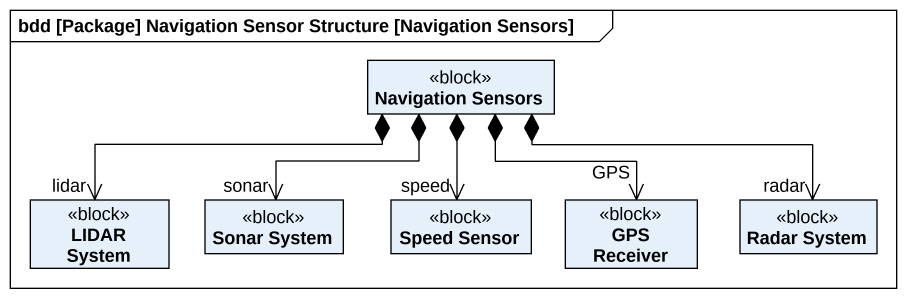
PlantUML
@startuml
mainframe bdd [Package] Navigation Sensor Structure [Navigation Sensors]
hide circle
hide empty members
class "Navigation Sensors" as Navigation_Sensors <<block>>
class "LIDAR System" as LIDAR_System <<block>>
class "Sonar System" as Sonar_System <<block>>
class "Speed Sensor" as Speed_Sensor <<block>>
class "GPS Receiver" as GPS_Receiver <<block>>
class "Radar System" as Radar_System <<block>>
Navigation_Sensors *-left-> "lidar" LIDAR_System
Navigation_Sensors *--> "sonar" Sonar_System
Navigation_Sensors *--> "speed" Speed_Sensor
Navigation_Sensors *--> "GPS" GPS_Receiver
Navigation_Sensors *-right-> "radar" Radar_System
@enduml
